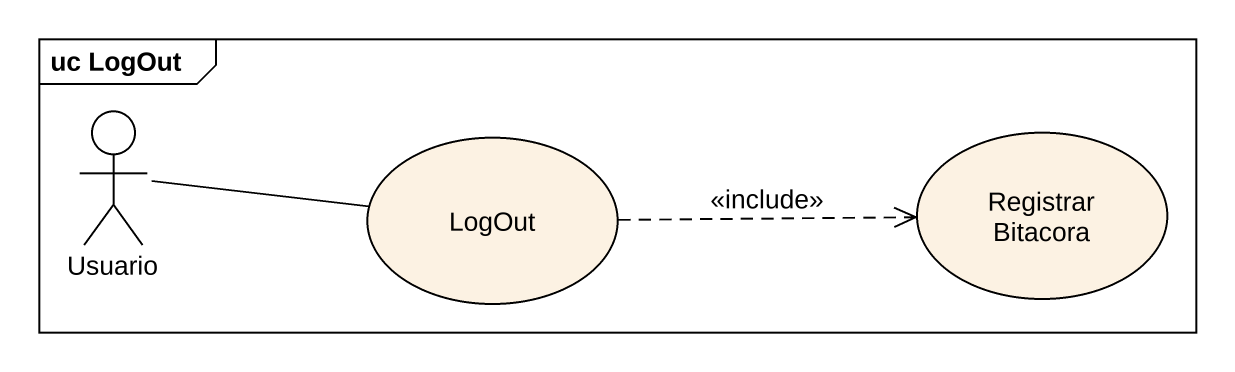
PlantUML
@startuml
mainframe uc LogOut
actor Usuario
usecase LogOut
usecase "Registrar Bitacora" as Registrar_Bitacora
Usuario -right- LogOut
LogOut .right.> Registrar_Bitacora : <<include>>
@enduml
